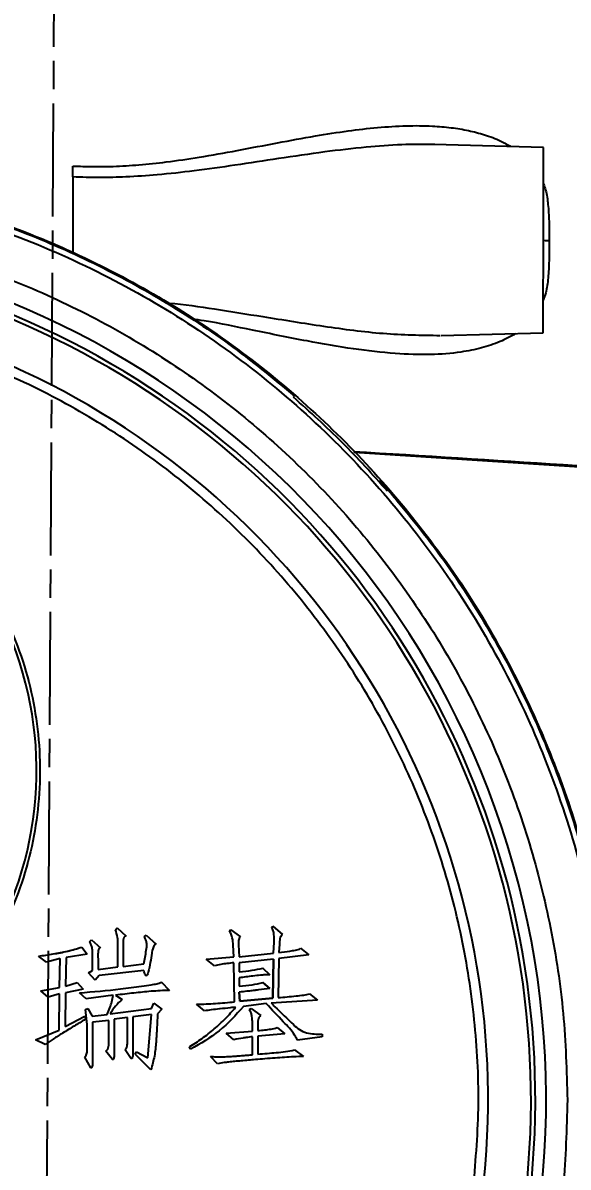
# Model space of a CAD drawing. Header units: millimetres. Extents: x 2404 to 4548, y 1024 to 2541.
# Drawn here: x 3094.1 to 3152, y 2206.2 to 2327.8 of the extents above; entities that cross this region are included whole.
import ezdxf

# ---------------------------------------------------------------- set-up
doc = ezdxf.new("R2010")
doc.units = ezdxf.units.MM
doc.linetypes.add('AM_ISO08W050', pattern=[18, 12, -1.5, 3, -1.5])
doc.layers.add('AM_5', color=3, linetype='Continuous', lineweight=25)
doc.layers.add('AM_7', color=4, linetype='AM_ISO08W050', lineweight=25)
doc.styles.add('SLDTEXTSTYLE1', font='txt.shx', dxfattribs={"width": 0.7, "bigfont": 'gbcbig.shx'})
doc.dimstyles.new('SLDDIMSTYLE12$0', dxfattribs={"dimtxt": 12, "dimasz": 10, "dimexe": 0, "dimexo": 0.0625, "dimgap": 0.875, "dimtad": 1, "dimdec": 1, "dimlfac": 1.8, "dimrnd": 1e-09, "dimzin": 12, "dimdsep": 46, "dimtxsty": 'SLDTEXTSTYLE1', "dimcen": 0.09, "dimdle": 8.16, "dimclrd": 3, "dimclre": 3, "dimadec": 0, "dimazin": 3, "dimtfac": 1, "dimtdec": 1, "dimtofl": 0, "dimtmove": 0, "dimatfit": 3, "dimfxl": 0, "dimfrac": 2, "dimtolj": 1, "dimlwd": 5, "dimlwe": 5, "dimarcsym": 0})

# ---------------------------------------------------------------- blocks, each defined once
blk = doc.blocks.new('*D68')
at = {"layer": 'AM_5', "color": 3, "lineweight": 5, "transparency": 16777216}
blk.add_line((3114.46, 2411.69), (3298.35, 2411.69), dxfattribs=at)
at = {"layer": 'AM_5', "color": 3, "linetype": 'Continuous', "lineweight": 5, "transparency": 16777216}
for p, q in [((3298.35, 2401.69), (3298.35, 2122.95)), ((3161.53, 2112.95), (3298.35, 2112.95))]:
    blk.add_line(p, q, dxfattribs=at)
at = {"layer": 'AM_5', "color": 3, "transparency": 16777216}
for points in [[(3296.69, 2401.69), (3300.02, 2401.69), (3298.35, 2411.69)], [(3296.69, 2122.95), (3300.02, 2122.95), (3298.35, 2112.95)]]:
    blk.add_solid(points, dxfattribs=at)
at = {"layer": 'Defpoints', "color": 0, "transparency": 16777216}
for p in [(3114.4, 2411.69), (3161.46, 2112.95), (3298.35, 2112.95)]:
    blk.add_point(p, dxfattribs=at)
at = {"layer": 'AM_5', "color": 0, "transparency": 16777216, "insert": (3291.48, 2262.32), "char_height": 12, "attachment_point": 5, "rotation": 90, "style": 'SLDTEXTSTYLE1'}
blk.add_mtext('\\A1;350', dxfattribs=at)

msp = doc.modelspace()

# ---------------------------------------------------------------- linework, layer by layer
at = {"color": 7, "linetype": 'Continuous', "lineweight": 25}
for p, q in [((3149.395, 2314.521), (3137.733, 2314.851)), ((3138.51, 2294.56), (3149.353, 2294.821)), ((3122.821, 2288.008), (3122.933, 2288.12)), ((3174.32, 2279.229), (3129.271, 2282.128)), ((3131.991, 2279.245), (3132.921, 2278.117)), ((3132.928, 2278.125), (3132.816, 2278.013)), ((3103.913, 2231.454), (3104.105, 2231.645)), ((3103.913, 2231.454), (3104.105, 2231.645)), ((3103.913, 2231.454), (3103.913, 2231.454)), ((3104.105, 2231.645), (3105.062, 2230.752)), ((3104.105, 2231.645), (3104.105, 2231.645)), ((3104.105, 2231.645), (3105.062, 2230.752)), ((3116.04, 2231.326), (3116.168, 2231.454)), ((3116.04, 2231.326), (3116.168, 2231.454)), ((3116.04, 2231.326), (3116.04, 2231.326)), ((3116.168, 2231.454), (3117.189, 2230.688)), ((3116.168, 2231.454), (3116.168, 2231.454)), ((3116.168, 2231.454), (3117.189, 2230.688)), ((3120.508, 2231.709), (3120.635, 2231.837)), ((3120.508, 2231.709), (3120.635, 2231.837)), ((3120.508, 2231.709), (3120.508, 2231.709)), ((3120.635, 2231.837), (3121.657, 2230.943)), ((3120.635, 2231.837), (3120.635, 2231.837)), ((3120.635, 2231.837), (3121.657, 2230.943)), ((3121.657, 2230.943), (3121.657, 2230.943)), ((3101.169, 2230.177), (3101.36, 2230.369)), ((3101.169, 2230.177), (3101.36, 2230.369)), ((3101.169, 2230.177), (3101.169, 2230.177)), ((3101.36, 2230.369), (3102.318, 2229.539)), ((3101.36, 2230.369), (3101.36, 2230.369)), ((3101.36, 2230.369), (3102.318, 2229.539)), ((3104.169, 2227.497), (3104.169, 2229.794)), ((3104.743, 2229.731), (3104.743, 2227.561)), ((3105.062, 2230.752), (3105.062, 2230.752)), ((3106.977, 2230.688), (3107.168, 2230.879)), ((3106.977, 2230.688), (3107.168, 2230.879)), ((3106.977, 2230.688), (3106.977, 2230.688)), ((3107.168, 2230.879), (3108.253, 2229.922)), ((3107.168, 2230.879), (3107.168, 2230.879)), ((3107.168, 2230.879), (3108.253, 2229.922)), ((3108.253, 2229.922), (3108.253, 2229.922)), ((3116.487, 2228.582), (3116.423, 2229.794)), ((3116.997, 2229.858), (3117.061, 2228.582)), ((3116.997, 2229.858), (3116.997, 2229.858)), ((3116.997, 2229.858), (3117.061, 2228.582)), ((3117.189, 2230.688), (3117.189, 2230.688)), ((3120.699, 2228.965), (3120.763, 2230.114)), ((3120.699, 2228.965), (3120.763, 2230.114)), ((3120.763, 2230.114), (3120.763, 2230.114)), ((3121.337, 2229.922), (3121.274, 2229.029)), ((3096.573, 2228.007), (3095.744, 2228.646)), ((3095.744, 2228.646), (3095.744, 2228.646)), ((3098.68, 2228.518), (3098.616, 2225.454)), ((3100.913, 2228.837), (3098.68, 2228.518)), ((3100.339, 2229.603), (3100.913, 2228.837)), ((3100.339, 2229.603), (3100.339, 2229.603)), ((3100.339, 2229.603), (3100.913, 2228.837)), ((3100.913, 2228.837), (3100.913, 2228.837)), ((3101.488, 2227.114), (3101.488, 2228.709)), ((3102.318, 2229.539), (3102.318, 2229.539)), ((3113.551, 2228.326), (3116.487, 2228.582)), ((3117.061, 2228.582), (3120.699, 2228.965)), ((3117.061, 2228.582), (3120.699, 2228.965)), ((3117.061, 2228.582), (3117.061, 2228.582)), ((3120.699, 2228.965), (3120.699, 2228.965)), ((3124.465, 2228.773), (3121.274, 2228.39)), ((3123.571, 2229.475), (3124.465, 2228.773)), ((3123.571, 2229.475), (3123.571, 2229.475)), ((3123.571, 2229.475), (3124.465, 2228.773)), ((3124.465, 2228.773), (3124.465, 2228.773)), ((3098.041, 2228.39), (3096.573, 2228.007)), ((3097.978, 2225.327), (3098.041, 2228.39)), ((3097.978, 2225.327), (3098.041, 2228.39)), ((3102.062, 2228.39), (3102.062, 2227.241)), ((3102.062, 2227.241), (3104.169, 2227.497)), ((3102.062, 2227.241), (3104.169, 2227.497)), ((3104.169, 2227.497), (3104.169, 2227.497)), ((3104.743, 2227.561), (3106.913, 2227.816)), ((3104.743, 2227.561), (3106.913, 2227.816)), ((3104.743, 2227.561), (3104.743, 2227.561)), ((3106.913, 2227.816), (3106.913, 2227.816)), ((3114.444, 2227.624), (3113.551, 2228.326)), ((3113.551, 2228.326), (3113.551, 2228.326)), ((3116.551, 2223.795), (3116.487, 2227.943)), ((3120.699, 2228.326), (3117.061, 2227.943)), ((3117.061, 2227.943), (3117.061, 2226.986)), ((3119.55, 2227.369), (3120.316, 2226.667)), ((3119.55, 2227.369), (3119.55, 2227.369)), ((3120.316, 2226.667), (3119.55, 2227.369)), ((3120.635, 2224.178), (3120.699, 2228.326)), ((3120.699, 2228.326), (3120.635, 2224.178)), ((3121.274, 2228.39), (3121.21, 2224.242)), ((3101.041, 2226.858), (3101.488, 2227.114)), ((3101.041, 2226.858), (3101.488, 2227.114)), ((3101.743, 2226.093), (3101.041, 2226.858)), ((3101.041, 2226.858), (3101.041, 2226.858)), ((3101.488, 2227.114), (3101.488, 2227.114)), ((3102.19, 2226.603), (3101.743, 2226.093)), ((3102.062, 2227.241), (3102.062, 2227.241)), ((3106.913, 2227.114), (3102.19, 2226.603)), ((3117.061, 2226.348), (3117.061, 2225.454)), ((3120.316, 2226.667), (3120.316, 2226.667)), ((3095.999, 2224.944), (3097.978, 2225.327)), ((3096.765, 2224.305), (3095.999, 2224.944)), ((3095.999, 2224.944), (3095.999, 2224.944)), ((3097.978, 2225.327), (3097.978, 2225.327)), ((3098.616, 2225.454), (3099.828, 2225.837)), ((3100.467, 2225.135), (3098.616, 2224.752)), ((3099.828, 2225.837), (3100.467, 2225.135)), ((3099.828, 2225.837), (3099.828, 2225.837)), ((3099.828, 2225.837), (3100.467, 2225.135)), ((3100.467, 2225.135), (3100.467, 2225.135)), ((3108.764, 2225.901), (3109.657, 2225.008)), ((3108.764, 2225.901), (3108.764, 2225.901)), ((3108.764, 2225.901), (3109.657, 2225.008)), ((3109.657, 2225.008), (3109.657, 2225.008)), ((3119.55, 2225.837), (3120.316, 2225.199)), ((3119.55, 2225.837), (3119.55, 2225.837)), ((3120.316, 2225.199), (3119.55, 2225.837)), ((3120.316, 2225.199), (3120.316, 2225.199)), ((3097.978, 2224.625), (3096.765, 2224.305)), ((3097.914, 2220.795), (3097.978, 2224.625)), ((3097.914, 2220.795), (3097.978, 2224.625)), ((3098.616, 2224.752), (3098.552, 2221.178)), ((3100.786, 2224.114), (3100.084, 2224.752)), ((3100.084, 2224.752), (3100.084, 2224.752)), ((3103.658, 2224.497), (3100.786, 2224.114)), ((3103.913, 2224.497), (3104.615, 2224.05)), ((3103.913, 2224.497), (3104.615, 2224.05)), ((3104.615, 2224.05), (3104.615, 2224.05)), ((3107.743, 2223.093), (3107.998, 2223.667)), ((3107.743, 2223.093), (3107.998, 2223.667)), ((3107.998, 2223.667), (3108.828, 2223.029)), ((3107.998, 2223.667), (3107.998, 2223.667)), ((3107.998, 2223.667), (3108.828, 2223.029)), ((3117.061, 2224.816), (3117.125, 2223.859)), ((3117.125, 2223.859), (3117.061, 2224.816)), ((3117.125, 2223.859), (3120.635, 2224.178)), ((3120.635, 2224.178), (3117.125, 2223.859)), ((3117.125, 2223.859), (3117.125, 2223.859)), ((3125.358, 2223.986), (3120.444, 2223.667)), ((3120.635, 2224.178), (3120.635, 2224.178)), ((3124.529, 2224.625), (3125.358, 2223.986)), ((3124.529, 2224.625), (3124.529, 2224.625)), ((3124.529, 2224.625), (3125.358, 2223.986)), ((3125.358, 2223.986), (3125.358, 2223.986)), ((3100.722, 2222.965), (3100.977, 2223.093)), ((3100.722, 2222.965), (3100.977, 2223.093)), ((3100.913, 2221.37), (3100.722, 2222.965)), ((3100.722, 2222.965), (3100.722, 2222.965)), ((3100.977, 2223.093), (3101.424, 2222.263)), ((3100.977, 2223.093), (3100.977, 2223.093)), ((3100.977, 2223.093), (3101.424, 2222.263)), ((3101.424, 2222.263), (3103.02, 2222.455)), ((3101.424, 2222.263), (3103.02, 2222.455)), ((3103.02, 2222.455), (3103.02, 2222.455)), ((3103.339, 2222.518), (3107.743, 2223.093)), ((3103.339, 2222.518), (3107.743, 2223.093)), ((3107.743, 2222.455), (3105.764, 2222.199)), ((3107.36, 2217.859), (3107.743, 2222.455)), ((3107.743, 2223.093), (3107.743, 2223.093)), ((3108.828, 2223.029), (3108.381, 2222.518)), ((3108.828, 2223.029), (3108.828, 2223.029)), ((3113.359, 2222.837), (3112.53, 2223.54)), ((3112.53, 2223.54), (3112.53, 2223.54)), ((3119.933, 2223.603), (3117.508, 2223.284)), ((3118.146, 2222.965), (3118.338, 2223.093)), ((3118.146, 2222.965), (3118.338, 2223.093)), ((3118.146, 2222.965), (3118.146, 2222.965)), ((3118.338, 2223.093), (3119.359, 2222.327)), ((3118.338, 2223.093), (3118.338, 2223.093)), ((3118.338, 2223.093), (3119.359, 2222.327)), ((3098.552, 2221.178), (3100.658, 2222.263)), ((3098.552, 2221.178), (3100.658, 2222.263)), ((3100.658, 2222.263), (3100.722, 2221.944)), ((3100.658, 2222.263), (3100.658, 2222.263)), ((3100.658, 2222.263), (3100.722, 2221.944)), ((3100.722, 2221.944), (3100.722, 2221.944)), ((3100.913, 2218.817), (3100.913, 2221.37)), ((3101.424, 2222.263), (3101.424, 2222.263)), ((3103.211, 2221.816), (3101.488, 2221.625)), ((3101.488, 2221.625), (3101.488, 2217.859)), ((3103.211, 2219.646), (3103.211, 2221.816)), ((3105.19, 2222.135), (3103.786, 2221.944)), ((3103.786, 2221.944), (3103.786, 2218.561)), ((3105.19, 2219.582), (3105.19, 2222.135)), ((3105.764, 2222.199), (3105.764, 2218.561)), ((3118.465, 2220.667), (3118.465, 2221.497)), ((3119.04, 2221.306), (3119.04, 2220.731)), ((3119.04, 2221.306), (3119.04, 2221.306)), ((3119.359, 2222.327), (3119.359, 2222.327)), ((3095.425, 2219.774), (3097.914, 2220.795)), ((3097.914, 2220.795), (3097.914, 2220.795)), ((3115.657, 2220.476), (3118.465, 2220.667)), ((3116.487, 2219.774), (3115.657, 2220.476)), ((3115.657, 2220.476), (3115.657, 2220.476)), ((3118.465, 2220.667), (3118.465, 2220.667)), ((3118.465, 2218.178), (3118.465, 2220.093)), ((3121.912, 2220.412), (3119.04, 2220.157)), ((3119.04, 2220.157), (3119.04, 2218.242)), ((3121.082, 2221.05), (3121.912, 2220.412)), ((3121.082, 2221.05), (3121.082, 2221.05)), ((3121.082, 2221.05), (3121.912, 2220.412)), ((3121.912, 2220.412), (3121.912, 2220.412)), ((3125.869, 2220.093), (3123.252, 2219.71)), ((3125.869, 2220.348), (3125.869, 2220.093)), ((3125.869, 2220.348), (3125.869, 2220.348)), ((3096.446, 2219.263), (3095.425, 2219.774)), ((3095.425, 2219.774), (3095.425, 2219.774)), ((3100.913, 2218.817), (3100.913, 2218.817)), ((3111.891, 2218.753), (3111.764, 2219.008)), ((3111.764, 2219.008), (3111.764, 2219.008)), ((3101.296, 2216.774), (3100.658, 2217.923)), ((3100.658, 2217.923), (3100.658, 2217.923)), ((3103.594, 2217.668), (3102.892, 2218.561)), ((3102.892, 2218.561), (3102.892, 2218.561)), ((3105.509, 2217.859), (3104.934, 2218.689)), ((3104.934, 2218.689), (3104.934, 2218.689)), ((3106.019, 2218.242), (3106.147, 2218.497)), ((3106.019, 2218.242), (3106.147, 2218.497)), ((3107.679, 2216.583), (3106.019, 2218.242)), ((3106.019, 2218.242), (3106.019, 2218.242)), ((3106.147, 2218.497), (3107.36, 2217.859)), ((3106.147, 2218.497), (3106.147, 2218.497)), ((3106.147, 2218.497), (3107.36, 2217.859)), ((3107.36, 2217.859), (3107.36, 2217.859)), ((3114.763, 2217.221), (3113.998, 2217.987)), ((3113.998, 2217.987), (3113.998, 2217.987)), ((3118.465, 2218.178), (3118.465, 2218.178)), ((3122.933, 2218.689), (3123.89, 2217.987)), ((3122.933, 2218.689), (3122.933, 2218.689)), ((3122.933, 2218.689), (3123.89, 2217.987)), ((3123.89, 2217.987), (3123.89, 2217.987))]:
    msp.add_line(p, q, dxfattribs=at)
for centre, radius, start, end in [((3058.179, 2213.37), 91.48, 295.79271, 180), ((3150.071, 2316.154), 11.51, 266.68387, 269.63147), ((3058.179, 2213.37), 90.341, 353.64897, 186.35103), ((3058.179, 2213.37), 89.875, 353.64897, 186.35103), ((3058.179, 2213.37), 85.319, 353.33017, 186.66983), ((3058.179, 2248.37), 37.354, 334.65071, 85.34929)]:
    msp.add_arc(centre, radius, start, end, dxfattribs=at)
for points, knots in [([(3099.391, 2312.546), (3100.103, 2312.521), (3101.529, 2312.469), (3103.872, 2312.506), (3106.474, 2312.661), (3109.525, 2312.986), (3113.009, 2313.505), (3116.954, 2314.217), (3121.07, 2315.012), (3125.004, 2315.736), (3128.54, 2316.29), (3131.764, 2316.667), (3134.747, 2316.855), (3137.355, 2316.837), (3139.551, 2316.65), (3141.397, 2316.348), (3143.162, 2315.882), (3144.679, 2315.34), (3145.574, 2314.822), (3145.925, 2314.619)], [0, 0, 0, 0, 0.0418951, 0.0839955, 0.1379234, 0.1955958, 0.2656367, 0.3477316, 0.4366435, 0.52124, 0.5959668, 0.6633337, 0.7313197, 0.7939321, 0.8403474, 0.8842391, 0.9258123, 0.9708656, 1, 1, 1, 1]), ([(3137.843, 2314.848), (3136.675, 2314.853), (3134.277, 2314.864), (3130.369, 2314.56), (3126.004, 2314.049), (3121.35, 2313.361), (3116.726, 2312.646), (3112.429, 2312.037), (3108.564, 2311.61), (3105.198, 2311.383), (3102.208, 2311.304), (3100.326, 2311.359), (3099.388, 2311.386)], [0, 0, 0, 0, 0.0969739, 0.1990187, 0.3166093, 0.4457287, 0.5654054, 0.6760848, 0.7756823, 0.858994, 0.9297025, 1, 1, 1, 1]), ([(3099.388, 2311.386), (3099.389, 2311.563), (3099.389, 2311.92), (3099.39, 2312.337), (3099.391, 2312.546)], [0, 0, 0, 0, 0.4971187, 1, 1, 1, 1]), ([(3099.388, 2311.386), (3099.386, 2310.396), (3099.382, 2308.416), (3099.376, 2305.487), (3099.372, 2303.788), (3099.371, 2303.224)], [0, 0, 0, 0, 0.40033354, 0.80066709, 1, 1, 1, 1]), ([(3075.511, 2310.842), (3078.176, 2310.302), (3083.623, 2309.199), (3091.748, 2306.631), (3099.959, 2303.281), (3108.125, 2299.003), (3115.9, 2294.043), (3120.618, 2290.12), (3122.883, 2288.236)], [0, 0, 0, 0, 0.1535242, 0.3136607, 0.480409, 0.6537687, 0.8337391, 1, 1, 1, 1]), ([(3149.387, 2310.646), (3149.465, 2310.435), (3149.719, 2309.752), (3149.879, 2308.399), (3150, 2306.609), (3149.998, 2305.331), (3149.997, 2304.644)], [0, 0, 0, 0, 0.1149044, 0.3730702, 0.6626095, 1, 1, 1, 1]), ([(3149.997, 2304.644), (3149.997, 2303.927), (3149.997, 2302.598), (3149.887, 2300.737), (3149.725, 2299.301), (3149.452, 2298.567), (3149.361, 2298.321)], [0, 0, 0, 0, 0.3327022, 0.6174452, 0.8718539, 1, 1, 1, 1]), ([(3109.237, 2298.025), (3109.358, 2298.016), (3111.109, 2297.884), (3114.561, 2297.351), (3120.056, 2296.49), (3126.04, 2295.512), (3132.359, 2294.665), (3136.409, 2294.594), (3138.42, 2294.558)], [0, 0, 0, 0, 0.0118812, 0.1717149, 0.3437603, 0.5639817, 0.7835609, 1, 1, 1, 1]), ([(3146.422, 2294.751), (3145.877, 2294.451), (3144.728, 2293.82), (3142.773, 2293.192), (3140.324, 2292.695), (3137.271, 2292.469), (3133.464, 2292.595), (3129.088, 2293.105), (3124.041, 2293.992), (3118.748, 2295.055), (3114.659, 2295.919), (3112.474, 2296.238), (3112.035, 2296.303)], [0, 0, 0, 0, 0.05917422, 0.12456737, 0.1945037, 0.29319372, 0.40381634, 0.5308787, 0.66921315, 0.82787427, 0.96536839, 1, 1, 1, 1]), ([(3174.321, 2279.341), (3166.709, 2279.832), (3151.664, 2280.804), (3136.618, 2281.747), (3129.183, 2282.213)], [0, 0, 0, 0, 0.5059249, 1, 1, 1, 1]), ([(3133.231, 2277.741), (3134.792, 2275.919), (3138.733, 2271.319), (3143.524, 2263.814), (3147.896, 2255.534), (3151.223, 2247.535), (3153.955, 2239.099), (3155.129, 2233.245), (3155.723, 2230.286)], [0, 0, 0, 0, 0.1352933, 0.3415257, 0.5005703, 0.6633309, 0.8298076, 1, 1, 1, 1]), ([(3104.169, 2229.794), (3104.17, 2230.079), (3104.172, 2230.645), (3103.999, 2231.185), (3103.913, 2231.454)], [0, 0, 0, 0, 0.5013561, 1, 1, 1, 1]), ([(3116.423, 2229.794), (3116.407, 2230.062), (3116.375, 2230.597), (3116.151, 2231.084), (3116.04, 2231.326)], [0, 0, 0, 0, 0.5014294, 1, 1, 1, 1]), ([(3120.763, 2230.114), (3120.77, 2230.387), (3120.78, 2230.8), (3120.696, 2231.347), (3120.569, 2231.59), (3120.508, 2231.709)], [0, 0, 0, 0, 0.5004867, 0.75639585, 1, 1, 1, 1]), ([(3121.657, 2230.943), (3121.616, 2230.919), (3121.534, 2230.872), (3121.438, 2230.706), (3121.348, 2230.391), (3121.341, 2230.11), (3121.337, 2229.922)], [0, 0, 0, 0, 0.1246065, 0.249783, 0.4997551, 1, 1, 1, 1]), ([(3101.488, 2228.709), (3101.48, 2228.963), (3101.468, 2229.344), (3101.367, 2229.849), (3101.235, 2230.068), (3101.169, 2230.177)], [0, 0, 0, 0, 0.5005014, 0.7507427, 1, 1, 1, 1]), ([(3105.062, 2230.752), (3105.037, 2230.758), (3105, 2230.768), (3104.949, 2230.761), (3104.904, 2230.742), (3104.854, 2230.7), (3104.777, 2230.567), (3104.724, 2230.234), (3104.735, 2229.932), (3104.743, 2229.731)], [0, 0, 0, 0, 0.0628935, 0.0931861, 0.1255191, 0.1834586, 0.2508615, 0.5002621, 1, 1, 1, 1]), ([(3106.913, 2227.816), (3107.009, 2228.297), (3107.153, 2229.019), (3107.274, 2229.881), (3107.17, 2230.371), (3107.041, 2230.582), (3106.977, 2230.688)], [0, 0, 0, 0, 0.50040255, 0.75006068, 0.87501107, 1, 1, 1, 1]), ([(3108.253, 2229.922), (3108.231, 2229.923), (3108.198, 2229.925), (3108.155, 2229.911), (3108.096, 2229.877), (3107.89, 2229.62), (3107.832, 2229.276), (3107.721, 2228.665), (3107.61, 2227.962), (3107.48, 2227.189), (3107.332, 2226.742), (3107.274, 2226.631), (3107.245, 2226.598), (3107.218, 2226.579), (3107.193, 2226.57), (3107.172, 2226.569), (3107.151, 2226.574), (3107.127, 2226.591), (3107.053, 2226.675), (3106.982, 2226.857), (3106.936, 2227.028), (3106.913, 2227.114)], [0, 0, 0, 0, 0.0157069, 0.0230837, 0.0312977, 0.0625941, 0.2492457, 0.2645916, 0.4993189, 0.7493468, 0.8133445, 0.8286238, 0.8367404, 0.8440727, 0.8515363, 0.8553171, 0.8590269, 0.8660949, 0.8751688, 0.9374395, 1, 1, 1, 1]), ([(3117.189, 2230.688), (3117.171, 2230.682), (3117.135, 2230.669), (3117.077, 2230.618), (3117.018, 2230.498), (3116.975, 2230.235), (3116.988, 2230.009), (3116.997, 2229.858)], [0, 0, 0, 0, 0.0627384, 0.1251056, 0.2501602, 0.4999525, 1, 1, 1, 1]), ([(3095.744, 2228.646), (3096.263, 2228.72), (3097.291, 2228.869), (3098.836, 2229.146), (3099.834, 2229.45), (3100.339, 2229.603)], [0, 0, 0, 0, 0.3347977, 0.6633059, 1, 1, 1, 1]), ([(3095.744, 2228.646), (3096.263, 2228.721), (3097.308, 2228.871), (3098.852, 2229.149), (3099.85, 2229.454), (3100.339, 2229.603)], [0, 0, 0, 0, 0.3346571, 0.6740832, 1, 1, 1, 1]), ([(3102.318, 2229.539), (3102.302, 2229.54), (3102.276, 2229.54), (3102.237, 2229.534), (3102.204, 2229.514), (3102.148, 2229.456), (3102.087, 2229.288), (3102.043, 2228.921), (3102.054, 2228.603), (3102.062, 2228.39)], [0, 0, 0, 0, 0.0367103, 0.0625587, 0.0920687, 0.1257937, 0.2504477, 0.5001516, 1, 1, 1, 1]), ([(3121.274, 2229.029), (3121.663, 2229.077), (3122.247, 2229.149), (3122.926, 2229.259), (3123.244, 2229.335), (3123.385, 2229.378), (3123.455, 2229.399), (3123.516, 2229.427), (3123.553, 2229.459), (3123.571, 2229.475)], [0, 0, 0, 0, 0.49996, 0.749982, 0.8747254, 0.9164061, 0.9376784, 0.9687122, 1, 1, 1, 1]), ([(3116.487, 2227.943), (3116.244, 2227.915), (3115.779, 2227.862), (3115.092, 2227.784), (3114.66, 2227.677), (3114.444, 2227.624)], [0, 0, 0, 0, 0.3550758, 0.6787643, 1, 1, 1, 1]), ([(3117.061, 2226.986), (3117.517, 2227.03), (3118.354, 2227.111), (3119.176, 2227.288), (3119.55, 2227.369)], [0, 0, 0, 0, 0.5444227, 1, 1, 1, 1]), ([(3120.316, 2226.667), (3120.145, 2226.667), (3119.818, 2226.667), (3119.209, 2226.607), (3118.532, 2226.533), (3117.774, 2226.441), (3117.298, 2226.379), (3117.061, 2226.348)], [0, 0, 0, 0, 0.1565437, 0.3002265, 0.5598557, 0.7813484, 1, 1, 1, 1]), ([(3100.084, 2224.752), (3101.545, 2224.874), (3103.752, 2225.058), (3106.292, 2225.388), (3107.571, 2225.578), (3108.192, 2225.689), (3108.508, 2225.766), (3108.656, 2225.808), (3108.719, 2225.841), (3108.749, 2225.858), (3108.759, 2225.866), (3108.764, 2225.875), (3108.766, 2225.886), (3108.765, 2225.895), (3108.764, 2225.901)], [0, 0, 0, 0, 0.4998656, 0.7551837, 0.8732692, 0.9406533, 0.9702997, 0.9841887, 0.992842, 0.9943099, 0.9962149, 0.9970595, 0.9977627, 1, 1, 1, 1]), ([(3109.657, 2225.008), (3109.002, 2224.983), (3107.739, 2224.935), (3105.827, 2224.72), (3104.568, 2224.573), (3103.913, 2224.497)], [0, 0, 0, 0, 0.3409036, 0.6569898, 1, 1, 1, 1]), ([(3117.061, 2225.454), (3117.517, 2225.498), (3118.354, 2225.579), (3119.176, 2225.756), (3119.55, 2225.837)], [0, 0, 0, 0, 0.5444227, 1, 1, 1, 1]), ([(3120.316, 2225.199), (3119.919, 2225.151), (3119.417, 2225.09), (3118.888, 2225.026), (3118.747, 2225.009), (3118.706, 2225.004), (3118.601, 2224.991), (3118.325, 2224.96), (3117.782, 2224.899), (3117.333, 2224.847), (3117.061, 2224.816)], [0, 0, 0, 0, 0.3664455, 0.4623341, 0.4884448, 0.4960418, 0.4999998, 0.5858417, 0.75, 1, 1, 1, 1]), ([(3103.02, 2222.455), (3103.119, 2222.692), (3103.303, 2223.134), (3103.557, 2223.807), (3103.623, 2224.262), (3103.658, 2224.497)], [0, 0, 0, 0, 0.3593322, 0.6691852, 1, 1, 1, 1]), ([(3103.02, 2222.455), (3103.119, 2222.692), (3103.303, 2223.134), (3103.557, 2223.807), (3103.623, 2224.262), (3103.658, 2224.497)], [0, 0, 0, 0, 0.3592859, 0.6694965, 1, 1, 1, 1]), ([(3104.615, 2224.05), (3104.37, 2223.823), (3103.88, 2223.367), (3103.519, 2222.802), (3103.339, 2222.518)], [0, 0, 0, 0, 0.4987936, 1, 1, 1, 1]), ([(3112.53, 2223.54), (3113.201, 2223.557), (3114.545, 2223.591), (3115.882, 2223.727), (3116.551, 2223.795)], [0, 0, 0, 0, 0.4998338, 1, 1, 1, 1]), ([(3112.53, 2223.54), (3113.201, 2223.557), (3114.545, 2223.591), (3115.882, 2223.727), (3116.551, 2223.795)], [0, 0, 0, 0, 0.4998338, 1, 1, 1, 1]), ([(3120.444, 2223.667), (3120.58, 2223.536), (3121.375, 2222.768), (3122.356, 2221.808), (3123.436, 2220.799), (3124.48, 2220.38), (3125.313, 2220.361), (3125.869, 2220.348)], [0, 0, 0, 0, 0.0858222, 0.500579, 0.6255537, 0.7499526, 1, 1, 1, 1]), ([(3120.444, 2223.667), (3120.58, 2223.536), (3121.375, 2222.768), (3122.356, 2221.808), (3123.436, 2220.799), (3124.48, 2220.38), (3125.313, 2220.361), (3125.869, 2220.348)], [0, 0, 0, 0, 0.08581345, 0.50057898, 0.62555372, 0.74995257, 1, 1, 1, 1]), ([(3121.21, 2224.242), (3121.521, 2224.269), (3122.151, 2224.326), (3123.054, 2224.41), (3123.748, 2224.493), (3124.225, 2224.556), (3124.427, 2224.602), (3124.529, 2224.625)], [0, 0, 0, 0, 0.2800254, 0.5679935, 0.8139788, 0.90683, 1, 1, 1, 1]), ([(3108.381, 2222.518), (3108.361, 2222.019), (3108.322, 2221.02), (3108.225, 2219.525), (3108.094, 2218.026), (3107.817, 2217.064), (3107.679, 2216.583)], [0, 0, 0, 0, 0.2500778, 0.5001569, 0.7501575, 1, 1, 1, 1]), ([(3111.764, 2219.008), (3112.22, 2219.301), (3113.132, 2219.887), (3114.411, 2220.893), (3115.617, 2221.988), (3116.324, 2222.81), (3116.678, 2223.22)], [0, 0, 0, 0, 0.2500184, 0.50003, 0.7500152, 1, 1, 1, 1]), ([(3111.764, 2219.008), (3112.22, 2219.301), (3113.132, 2219.887), (3114.411, 2220.893), (3115.617, 2221.988), (3116.324, 2222.81), (3116.678, 2223.22)], [0, 0, 0, 0, 0.2500184, 0.50003, 0.75001524, 1, 1, 1, 1]), ([(3117.508, 2223.284), (3116.691, 2222.382), (3115.057, 2220.577), (3112.947, 2219.361), (3111.891, 2218.753)], [0, 0, 0, 0, 0.4997261, 1, 1, 1, 1]), ([(3116.678, 2223.22), (3116.487, 2223.2), (3115.933, 2223.141), (3115.363, 2223.078), (3114.693, 2223.005), (3114.139, 2222.943), (3113.605, 2222.871), (3113.359, 2222.837)], [0, 0, 0, 0, 0.1726098, 0.5000206, 0.5157116, 0.7774565, 1, 1, 1, 1]), ([(3118.465, 2221.497), (3118.457, 2221.751), (3118.444, 2222.132), (3118.333, 2222.632), (3118.208, 2222.854), (3118.146, 2222.965)], [0, 0, 0, 0, 0.5002034, 0.7503812, 1, 1, 1, 1]), ([(3123.252, 2219.71), (3123.154, 2219.892), (3122.761, 2220.623), (3121.552, 2221.86), (3120.531, 2222.959), (3119.933, 2223.603)], [0, 0, 0, 0, 0.1204989, 0.4845828, 1, 1, 1, 1]), ([(3100.722, 2221.944), (3100.319, 2221.701), (3099.511, 2221.214), (3098.37, 2220.512), (3097.335, 2219.88), (3096.728, 2219.459), (3096.446, 2219.263)], [0, 0, 0, 0, 0.2795319, 0.5609173, 0.7961864, 1, 1, 1, 1]), ([(3119.359, 2222.327), (3119.318, 2222.303), (3119.236, 2222.254), (3119.125, 2222.097), (3119.017, 2221.781), (3119.031, 2221.496), (3119.04, 2221.306)], [0, 0, 0, 0, 0.1249641, 0.2504056, 0.5000303, 1, 1, 1, 1]), ([(3118.465, 2220.093), (3118.237, 2220.061), (3117.942, 2220.019), (3117.611, 2219.971), (3117.178, 2219.908), (3116.815, 2219.838), (3116.487, 2219.774)], [0, 0, 0, 0, 0.3449558, 0.4462952, 0.5002092, 1, 1, 1, 1]), ([(3119.04, 2220.731), (3119.288, 2220.759), (3119.757, 2220.812), (3120.444, 2220.885), (3120.871, 2220.996), (3121.082, 2221.05)], [0, 0, 0, 0, 0.3619719, 0.6841185, 1, 1, 1, 1]), ([(3100.658, 2217.923), (3100.712, 2217.983), (3100.82, 2218.103), (3100.899, 2218.419), (3100.908, 2218.658), (3100.913, 2218.817)], [0, 0, 0, 0, 0.2488876, 0.4991838, 1, 1, 1, 1]), ([(3100.658, 2217.923), (3100.712, 2217.983), (3100.82, 2218.103), (3100.899, 2218.419), (3100.908, 2218.658), (3100.913, 2218.817)], [0, 0, 0, 0, 0.2488876, 0.4991838, 1, 1, 1, 1]), ([(3102.892, 2218.561), (3102.931, 2218.591), (3103.01, 2218.652), (3103.12, 2218.818), (3103.232, 2219.15), (3103.219, 2219.448), (3103.211, 2219.646)], [0, 0, 0, 0, 0.1251016, 0.2504868, 0.5002749, 1, 1, 1, 1]), ([(3104.934, 2218.689), (3104.984, 2218.752), (3105.082, 2218.877), (3105.172, 2219.187), (3105.183, 2219.424), (3105.19, 2219.582)], [0, 0, 0, 0, 0.24961275, 0.50039468, 1, 1, 1, 1]), ([(3101.488, 2217.859), (3101.485, 2217.664), (3101.479, 2217.333), (3101.456, 2216.975), (3101.392, 2216.817), (3101.368, 2216.785), (3101.346, 2216.771), (3101.33, 2216.767), (3101.313, 2216.768), (3101.302, 2216.772), (3101.296, 2216.774)], [0, 0, 0, 0, 0.50339361, 0.85618593, 0.90552278, 0.94188844, 0.95666642, 0.97042817, 0.98446506, 1, 1, 1, 1]), ([(3103.786, 2218.561), (3103.782, 2218.397), (3103.776, 2218.12), (3103.754, 2217.818), (3103.691, 2217.696), (3103.673, 2217.675), (3103.659, 2217.665), (3103.643, 2217.659), (3103.627, 2217.657), (3103.61, 2217.66), (3103.6, 2217.665), (3103.594, 2217.668)], [0, 0, 0, 0, 0.5027084, 0.8476925, 0.8958369, 0.9154027, 0.9327165, 0.9486901, 0.9644693, 0.9812397, 1, 1, 1, 1]), ([(3105.764, 2218.561), (3105.761, 2218.396), (3105.756, 2218.148), (3105.725, 2217.883), (3105.677, 2217.79), (3105.657, 2217.772), (3105.639, 2217.763), (3105.625, 2217.76), (3105.61, 2217.761), (3105.583, 2217.771), (3105.547, 2217.805), (3105.522, 2217.84), (3105.509, 2217.859)], [0, 0, 0, 0, 0.499283, 0.748654, 0.7826722, 0.8125834, 0.8273755, 0.8418742, 0.8564408, 0.8721286, 0.9284957, 1, 1, 1, 1]), ([(3113.998, 2217.987), (3114.43, 2217.971), (3115.425, 2217.933), (3116.915, 2218.046), (3117.97, 2218.136), (3118.465, 2218.178)], [0, 0, 0, 0, 0.289978, 0.6665707, 1, 1, 1, 1]), ([(3113.998, 2217.987), (3114.298, 2217.971), (3115.043, 2217.93), (3116.162, 2217.997), (3117.35, 2218.079), (3118.094, 2218.145), (3118.465, 2218.178)], [0, 0, 0, 0, 0.2013712, 0.4999053, 0.7499521, 1, 1, 1, 1]), ([(3123.89, 2217.987), (3123.549, 2217.978), (3122.876, 2217.959), (3121.869, 2217.891), (3120.845, 2217.819), (3119.814, 2217.74), (3118.865, 2217.66), (3118.024, 2217.592), (3117.286, 2217.526), (3116.591, 2217.461), (3115.983, 2217.397), (3115.379, 2217.337), (3114.99, 2217.264), (3114.763, 2217.221)], [0, 0, 0, 0, 0.111912, 0.2203794, 0.3303488, 0.4480332, 0.5586453, 0.6421864, 0.7244882, 0.8011937, 0.8704803, 0.9246662, 1, 1, 1, 1]), ([(3119.04, 2218.242), (3119.366, 2218.267), (3120.018, 2218.318), (3120.995, 2218.405), (3121.973, 2218.49), (3122.613, 2218.623), (3122.933, 2218.689)], [0, 0, 0, 0, 0.2501141, 0.5002263, 0.7503325, 1, 1, 1, 1])]:
    msp.add_open_spline(points, degree=3, knots=knots, dxfattribs=at)
for points in [[(3149.353, 2294.821), (3149.353, 2294.858), (3149.353, 2294.931), (3149.355, 2295.517), (3149.356, 2296.427), (3149.359, 2297.661), (3149.362, 2299.163), (3149.366, 2300.877), (3149.37, 2302.737), (3149.374, 2304.671), (3149.378, 2306.605), (3149.382, 2308.465), (3149.386, 2310.179), (3149.389, 2311.68), (3149.392, 2312.915), (3149.394, 2313.825), (3149.395, 2314.411), (3149.395, 2314.484), (3149.395, 2314.521)], [(3068.968, 2311.044), (3072.62, 2310.52), (3079.923, 2309.472), (3090.566, 2306.352), (3100.809, 2302.144), (3110.51, 2296.789), (3119.549, 2290.384), (3127.811, 2283.003), (3135.193, 2274.741), (3141.597, 2265.702), (3146.953, 2256.001), (3151.16, 2245.758), (3154.28, 2235.115), (3155.328, 2227.812), (3155.852, 2224.16)], [(3075.207, 2310.79), (3078.121, 2310.203), (3083.948, 2309.027), (3092.443, 2306.274), (3100.671, 2302.827), (3108.542, 2298.626), (3116.043, 2293.781), (3120.636, 2290.007), (3122.933, 2288.12)], [(3075.511, 2310.842), (3078.805, 2310.155), (3085.394, 2308.783), (3094.946, 2305.462), (3104.129, 2301.258), (3112.832, 2296.122), (3120.969, 2290.133), (3128.453, 2283.345), (3135.209, 2275.832), (3141.163, 2267.67), (3146.262, 2258.945), (3150.426, 2249.744), (3153.706, 2240.177), (3155.051, 2233.583), (3155.723, 2230.286)], [(3058.179, 2307.111), (3061.246, 2307.024), (3067.382, 2306.85), (3076.496, 2305.447), (3085.434, 2303.222), (3094.109, 2300.114), (3102.439, 2296.175), (3110.342, 2291.438), (3117.743, 2285.949), (3124.57, 2279.762), (3130.758, 2272.935), (3136.246, 2265.534), (3140.984, 2257.631), (3144.922, 2249.301), (3148.03, 2240.626), (3150.255, 2231.688), (3151.658, 2222.574), (3151.832, 2216.438), (3151.919, 2213.371)], [(3141.895, 2203.58), (3142.149, 2206.533), (3142.658, 2212.439), (3142.234, 2221.338), (3140.942, 2230.141), (3138.714, 2238.759), (3135.595, 2247.095), (3131.615, 2255.056), (3126.819, 2262.554), (3121.261, 2269.505), (3115.002, 2275.833), (3108.112, 2281.467), (3100.667, 2286.345), (3092.75, 2290.411), (3084.449, 2293.625), (3075.856, 2295.93), (3067.067, 2297.385), (3061.141, 2297.566), (3058.179, 2297.656)], [(3132.816, 2278.013), (3131.24, 2279.769), (3128.088, 2283.28), (3124.577, 2286.432), (3122.821, 2288.008)], [(3061.236, 2285.953), (3062.744, 2285.777), (3065.761, 2285.425), (3070.164, 2284.211), (3074.396, 2282.515), (3078.391, 2280.31), (3082.091, 2277.644), (3085.443, 2274.55), (3088.398, 2271.075), (3090.913, 2267.269), (3092.952, 2263.188), (3094.484, 2258.892), (3095.487, 2254.442), (3095.946, 2249.904), (3095.858, 2245.342), (3095.211, 2240.829), (3094.061, 2236.409), (3092.857, 2233.62), (3092.255, 2232.226)], [(3132.928, 2278.125), (3134.815, 2275.828), (3138.589, 2271.235), (3143.435, 2263.734), (3147.635, 2255.863), (3151.082, 2247.635), (3153.835, 2239.14), (3155.011, 2233.312), (3155.598, 2230.399)], [(3151.919, 2213.371), (3151.832, 2210.303), (3151.658, 2204.168), (3150.255, 2195.053), (3148.03, 2186.115), (3144.922, 2177.44), (3140.984, 2169.111), (3136.246, 2161.207), (3130.758, 2153.807), (3124.57, 2146.98), (3117.743, 2140.792), (3110.342, 2135.303), (3102.439, 2130.566), (3094.109, 2126.627), (3085.434, 2123.519), (3076.496, 2121.294), (3067.382, 2119.891), (3061.246, 2119.717), (3058.179, 2119.63)]]:
    msp.add_open_spline(points, degree=3, dxfattribs=at)
at = {"layer": 'AM_7'}
msp.add_line((3096.065, 2109.209), (3097.909, 2411.721), dxfattribs=at)

# ---------------------------------------------------------------- dimensions: what is measured, and where the dimension line sits
at = {"layer": 'AM_5'}
dim = msp.add_linear_dim(base=(3298.352, 2112.945), p1=(3114.397, 2411.686), p2=(3161.464, 2112.945), angle=90, text='350', dimstyle='SLDDIMSTYLE12$0', override={"dimlfac": 1, "dimpost": ''}, dxfattribs=at)
dim.commit()
dim.dimension.update_dxf_attribs({"geometry": '*D68', "text_midpoint": (3291.477, 2262.316)})

doc.saveas('drawing.dxf')
